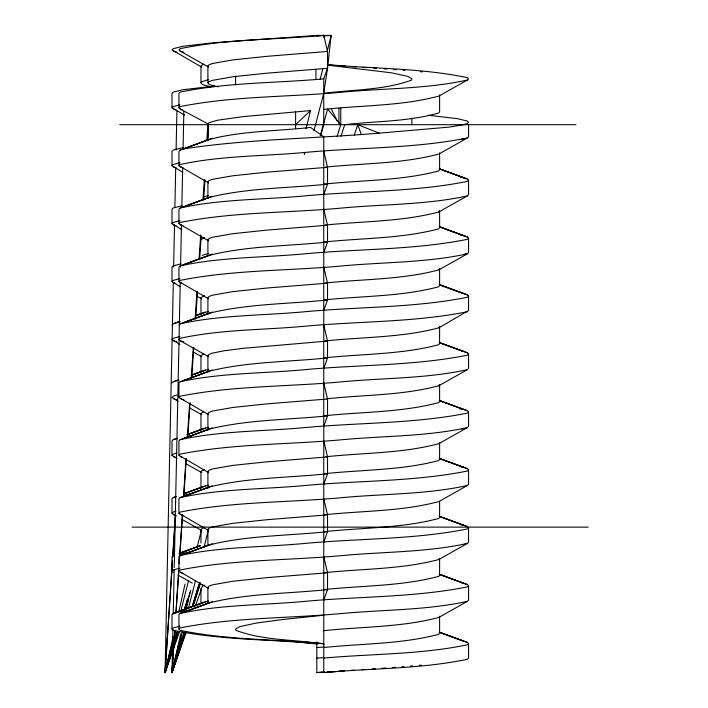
<?xml version="1.0" encoding="UTF-8"?>
<svg xmlns="http://www.w3.org/2000/svg" width="708" height="708" viewBox="0 0 708 708"><rect width="100%" height="100%" fill="white"/><g stroke="black" fill="none" stroke-linecap="round" stroke-linejoin="round"><path stroke-width="1.06" d="M173.301 282.581L165.07 672.6L179.389 631.872M173.628 267.111L174.513 225.126M174.885 207.444L175.726 167.672M176.097 149.999L176.912 111.324M172.92 629.509L172.009 672.6L185.956 632.908M173.248 614.04L174.177 569.843M174.221 567.639L180.239 282.581M180.567 267.111L181.452 225.126M181.823 207.444L182.664 167.672M183.062 148.892L183.85 111.324M172.425 560.161L165.07 672.547L172.548 650.546M172.637 556.86L175.398 514.92M175.903 613.048L178.655 571.135M179.159 563.418L182.337 514.92M183.54 496.264L186.018 458.695M187.434 436.765L189.629 403.587M191.257 378.373L193.319 347.363M195.143 318.874L197.001 291.147M199.037 259.376L200.683 234.932M202.931 199.886L204.293 179.814M206.825 140.388L207.904 123.856L209.143 122.652L217.445 120.236L243.171 116.616L310.511 110.59L306.015 128.821M172.371 563.462L165.07 672.6L178.115 631.536M172.814 556.877L175.619 514.955M175.991 613.066L178.797 571.179M179.752 556.877L182.558 514.955M183.806 496.29L186.319 458.731M187.788 436.809L190.071 402.657M191.7 378.258L193.753 347.584M195.673 318.945L197.452 292.271M199.656 259.455L201.214 236.047M203.638 199.975L204.975 179.823M207.612 140.485L208.524 126.909M323.972 37.595L324.211 35.4L316.591 36.002M313.954 130.732L323.751 93.323L327.53 68.304L331.149 35.4L316.812 35.4L214.418 42.639L183.027 46.259L173.239 48.675L172 49.879L201.709 67.145M173.115 636.961L165.088 672.547L171.725 651.475M178.947 611.075L185.036 584.118M180.779 633.722L172.026 672.547L174.752 630.66L172.009 672.6L185.523 632.74M186.372 608.915L188.567 599.216M189.054 597.056L190.027 592.738M171.062 647.838L165.088 672.547L177.894 631.394M178.779 644.616L172.026 672.547L184.726 632.589M171.159 647.882L165.088 672.547L168.318 662.042M178.894 644.661L172.026 672.547L176.345 658.847M320.166 79.376L322.839 68.649M327.131 51.489L331.149 35.4L323.529 36.002M179.912 641.483L172.009 672.6L176.239 658.874L172.009 672.6L182.407 631.881M173.009 641.51L165.088 672.547L168.309 661.971M173.832 638.306L175.743 630.81M180.664 611.553L188.585 580.516M197.063 547.337L201.435 530.221M188.425 608.34L195.523 580.516M204.001 547.337L208.373 530.221M304.307 154.601L304.847 152.459C358.876 147.388 414.021 148.662 467.324 137.972L468.563 136.768L468.563 124.697M167.327 663.989L165.07 672.6L167.646 664.139M175.38 659.714L172.009 672.6L176.221 658.803M167.424 664.077L165.07 672.6L171.885 645.776L165.088 672.547L167.539 664.104M320.246 135.732L327.6 109.103L340.752 124.697L337.176 136.317M167.433 664.069L165.07 672.6L170.486 653.466M320.804 135.361L323.751 124.697L323.751 78.845L327.53 68.304L327.53 51.454L323.751 35.4C275.978 39.745 227.241 38.896 180.177 48.675L178.938 49.879L180.177 51.091L208.648 67.145L207.904 65.933L209.143 64.729L212.338 63.525L232.994 59.906L267.465 56.277L327.53 51.454M176.823 655.59L172.009 672.6L175.717 659.856M178.027 651.333L178.929 648.147M169.708 656.67L171.248 651.36M175.885 635.439L176.814 632.253M178.186 651.36L180.354 643.935M180.974 641.811L182.514 636.501M174.734 640.873L176.345 635.58M169.929 656.688L171.54 651.404M174.124 642.944L177.345 632.368M184.452 609.101L186.062 603.818M186.708 601.703L187.682 598.525M179.743 647.218L180.708 644.041L178.513 651.484M182.965 636.634L184.257 632.403M178.478 651.404L184.284 632.368M192.355 605.933L198.815 584.781M169.947 656.767L171.575 651.484M174.177 643.041L177.425 632.483M184.576 609.261L187.832 598.702M181.434 641.988L184.363 632.483M192.488 606.092L199.647 582.87M184.469 610.296L190.709 590.242M174.372 643.094L177.708 632.51M184.992 609.384L188.328 598.8M178.646 651.528L180.991 644.103M181.637 642.041L184.646 632.51M192.93 606.216L200.249 582.994M341.017 136.29L344.672 124.697C375.983 120.997 408.463 121.776 438.854 112.953L439.597 111.749L439.597 94.899M185.142 609.42L188.496 598.888M193.089 606.26L200.453 583.091M173.256 648.448L177.522 635.881M354.257 135.175L357.805 124.697L379.169 133.148L449.164 127.113L463.625 124.697L467.324 123.493L468.563 122.289L467.324 121.077L457.545 118.67L428.234 115.245M195.479 605.844L202.824 584.932M323.751 194.691L327.53 184.151L327.53 167.3L323.751 151.246M323.751 252.614L327.53 242.074L327.53 225.224L323.751 209.17M323.751 310.538L327.53 299.997L327.53 283.156L323.751 267.102M323.751 368.47L327.53 357.929L327.53 341.079L323.751 325.025M323.751 426.393L327.53 415.853L327.53 399.002L323.751 382.948M323.751 484.316L327.53 473.776L327.53 456.925L323.751 440.872M323.751 542.24L327.53 531.699L327.53 514.849L323.751 498.795M323.751 600.163L327.53 589.622L327.53 572.772L323.751 556.718M323.751 282.085L323.751 225.224C362.018 221.1 401.569 221.931 438.854 211.958L439.597 210.745L439.597 227.595L438.854 228.799C401.569 238.782 362.018 237.941 323.751 242.074M323.751 340.008L323.751 283.156C362.018 279.023 401.569 279.855 438.854 269.881L439.597 268.668L439.597 285.519L438.854 286.722C401.569 296.705 362.018 295.864 323.751 299.997M323.751 397.931L323.751 341.079C362.018 336.946 401.569 337.787 438.854 327.804L439.597 326.6L439.597 343.442L438.854 344.654C401.569 354.628 362.018 353.796 323.751 357.929M326.937 398.772C364.151 394.728 402.613 395.524 438.854 385.727L439.597 384.524L439.597 401.365L438.854 402.578C401.569 412.552 362.018 411.72 323.751 415.853M467.324 642.404L439.376 632.235L467.324 642.404L468.563 643.607L468.563 658.086L467.324 659.298C420.269 669.078 371.532 668.228 323.751 672.573L323.751 572.772C362.018 568.648 401.569 569.48 438.854 559.506L439.597 558.293L439.597 575.144L438.854 576.347C401.569 586.33 362.018 585.489 323.751 589.622M323.751 630.704C362.018 626.571 401.569 627.403 438.854 617.429L439.597 616.217L439.597 633.067L438.854 634.271C401.569 644.253 362.018 643.413 323.751 647.546M184.717 115.156L172 107.802L173.239 106.598L179.982 104.793M211.214 86.81L204.426 85.199L201.709 83.987L200.966 82.783L202.205 81.579L208.462 79.65M207.904 123.856L180.177 109.014L178.938 107.802L180.177 106.598C233.481 95.907 288.625 97.182 342.654 92.12C384.143 88.279 426.526 88.987 467.324 80.048L468.563 78.845L467.324 77.641C421.658 68.048 374.337 68.844 327.954 64.632M218.153 86.81L211.356 85.199L208.648 83.987L207.904 82.783L209.143 81.579L212.338 80.367L232.994 76.747L267.465 73.128L327.53 68.304M323.751 166.23L323.751 136.768L310.511 127.431C276.784 131.228 242.065 130.803 209.143 139.503L180.177 150.043L178.938 151.246L178.938 165.734L208.648 182.991L207.904 181.788L209.143 180.575L212.338 179.372L232.994 175.752L267.465 172.132L327.53 167.3M182.726 172.292L172 165.734L173.239 164.522L179.982 162.716M178.938 165.734L180.177 164.522C220.976 155.592 263.358 156.3 304.847 152.459M327.53 184.151C288.129 188.213 247.685 187.85 209.143 197.426L180.177 207.966L178.938 209.17L178.938 223.657L208.648 240.915L207.904 239.711L209.143 238.499L212.338 237.295L232.994 233.675L267.465 230.056L327.53 225.224M181.779 229.675L172 223.657L173.239 222.445L179.982 220.639M178.938 223.657L180.177 222.445C233.481 211.763 288.625 213.028 342.654 207.966C384.143 204.125 426.526 204.833 467.324 195.904L468.563 194.691L468.563 180.213L467.324 179.009L439.394 168.84L467.324 179.009M200.966 239.711L204.603 237.596M327.53 242.074C288.129 246.136 247.685 245.773 209.143 255.349L180.177 265.889L178.938 267.102L178.938 281.58L208.648 298.838L207.904 297.634L209.143 296.431L212.338 295.218L232.994 291.599L267.465 287.979L327.53 283.156M179.885 286.536L172 281.58L173.239 280.377L179.982 278.563M178.938 281.58L180.177 280.377C233.481 269.686 288.625 270.96 342.654 265.889C384.143 262.049 426.526 262.756 467.324 253.827L468.563 252.614L468.563 238.136L467.324 236.932L439.394 226.764L467.324 236.932M172 325.025L173.239 323.813L179.451 321.556M178.938 325.025L180.177 323.813L209.143 313.272C247.685 303.697 288.129 304.068 327.53 299.997M172 382.948L173.239 381.745L178.416 379.86M327.53 357.929C288.129 361.992 247.685 361.62 209.143 371.196L180.177 381.745L178.938 382.948L178.938 397.427L208.648 414.693L207.904 413.481L209.143 412.277L212.338 411.074L232.994 407.445L267.465 403.826L327.53 399.002M207.904 372.408L207.904 355.558L209.143 354.354L212.338 353.142L224.374 350.734L243.171 348.318L327.53 341.079M178.938 397.427L180.177 396.223C233.481 385.533 288.625 386.807 342.654 381.745C384.143 377.895 426.526 378.612 467.324 369.673L468.563 368.47L468.563 353.982L467.324 352.779L439.394 342.61L467.324 352.779M177.381 438.163L173.239 439.668L172 440.872L172 455.35L177.035 458.704M327.53 415.853C288.129 419.915 247.685 419.543 209.143 429.128L180.177 439.668L178.938 440.872L178.938 455.35L208.648 472.617L207.904 471.404L209.143 470.2L212.338 468.997L232.994 465.377L267.465 461.758L327.53 456.925M172 455.35L173.239 454.147L176.938 452.943M178.938 455.35L180.177 454.147C233.481 443.456 288.625 444.73 342.654 439.668C384.143 435.827 426.526 436.535 467.324 427.597L468.563 426.393L468.563 411.914L467.324 410.702L439.394 400.542L463.625 409.498L459.572 408.693M468.563 180.213L467.324 181.416C414.021 192.107 358.876 190.833 304.847 195.904C263.358 199.744 220.976 199.037 180.177 207.966M176.345 496.458L173.239 497.591L172 498.795L172 513.282L176.088 516.088M327.53 473.776C288.129 477.838 247.685 477.466 209.143 487.051L180.177 497.591L178.938 498.795L178.938 513.282L208.648 530.54L207.904 529.336L209.143 528.124L212.338 526.92L232.994 523.3L267.465 519.681L327.53 514.849M172 513.282L173.239 512.07L176.009 511.167M178.938 513.282L180.177 512.07C233.481 501.379 288.625 502.653 342.654 497.591C384.143 493.75 426.526 494.458 467.324 485.52L468.563 484.316L468.563 469.838L467.324 468.625L439.394 458.465L467.324 468.625M468.563 238.136L467.324 239.339C414.021 250.03 358.876 248.756 304.847 253.827C263.358 257.668 220.976 256.96 180.177 265.889M173.239 555.514L172 556.718L172 571.206L173.239 572.409M327.53 531.699C288.129 535.761 247.685 535.398 209.143 544.974L180.177 555.514L178.938 556.718L178.938 571.206L208.648 588.463L207.904 587.259L209.143 586.047L212.338 584.843L232.994 581.224L267.465 577.604L327.53 572.772M172 571.206L173.239 569.993L179.982 568.188M178.938 571.206L180.177 569.993C233.481 559.311 288.625 560.577 342.654 555.514C384.143 551.674 426.526 552.382 467.324 543.443L468.563 542.24L468.563 527.761L467.324 526.548L439.394 516.389L467.324 526.548M467.324 294.855L439.376 284.687L467.324 294.855L468.563 296.059L467.324 297.272C414.021 307.953 358.876 306.688 304.847 311.75C263.358 315.591 220.976 314.883 180.177 323.813M438.854 327.804L468.563 310.538L468.563 296.059M208.462 600.968L173.239 613.438L172 614.65L172 629.129L173.239 630.332C220.303 640.112 269.04 639.271 316.812 643.607M327.53 589.622C288.129 593.685 247.685 593.322 209.143 602.897L180.177 613.438L178.938 614.65L178.938 629.129L180.177 630.332C226.887 640.067 275.27 639.236 322.706 643.545M172 629.129L173.239 627.925L179.982 626.111M178.938 629.129L180.177 627.925C233.481 617.234 288.625 618.509 342.654 613.438C384.143 609.597 426.526 610.305 467.324 601.375L468.563 600.163L468.563 585.684L467.324 584.481L439.394 574.312M468.563 353.982L467.324 355.195C414.021 365.886 358.876 364.611 304.847 369.673C263.358 373.514 220.976 372.806 180.177 381.745M468.563 411.914L467.324 413.118C414.021 423.809 358.876 422.534 304.847 427.597C263.358 431.438 220.976 430.729 180.177 439.668M468.563 469.838L467.324 471.041C414.021 481.732 358.876 480.458 304.847 485.52C263.358 489.37 220.976 488.653 180.177 497.591M468.563 527.761L467.324 528.965C414.021 539.655 358.876 538.381 304.847 543.443C263.358 547.293 220.976 546.585 180.177 555.514M468.563 585.684L467.324 586.888C414.021 597.579 358.876 596.304 304.847 601.375C263.358 605.216 220.976 604.508 180.177 613.438M468.563 643.607L467.324 644.82C420.269 654.599 371.532 653.75 323.751 658.086M295.599 124.697L310.511 110.59M467.324 80.048L438.854 96.102C401.569 106.085 362.018 105.244 323.751 109.377M467.324 137.972L438.854 154.025C401.914 163.946 362.726 163.123 324.813 167.23M438.854 211.958L467.324 195.904M438.854 269.881L467.324 253.827L465.138 253.827M438.854 385.727L467.324 369.673M467.324 427.597L438.854 443.651C402.268 453.509 363.443 452.704 325.875 456.775M467.324 485.52L438.854 501.574C401.569 511.557 362.018 510.716 323.751 514.849L323.751 571.701M438.854 559.506L467.324 543.443L465.138 543.443M438.854 617.429L467.324 601.375M203.807 64.127L200.966 65.933L200.966 82.783M203.807 196.824L208.462 195.496M202.205 255.349L208.462 253.42M204.603 295.519L200.966 297.634L200.966 314.485M196.143 315.511L208.462 311.343M203.807 353.752L200.966 355.558L200.966 372.408M192.098 374.93L208.462 369.266M203.807 411.675L200.966 413.481L200.966 430.331M187.045 434.721L208.462 427.19M204.603 469.298L200.966 471.404L200.966 488.255L202.205 487.051L208.462 485.122M204.603 527.221L200.966 529.336L200.966 543.018M202.205 586.047L204.603 585.144M212.338 138.29L180.177 150.043M212.338 196.222L183.876 206.763L209.143 197.426L207.904 198.629L207.904 181.788M212.338 254.145L183.876 264.686L209.143 255.349M178.974 321.857L173.239 323.813M196.249 315.458L205.4 312.069M212.338 312.069L183.876 322.609L209.143 313.272M191.169 375.267L205.4 369.992M212.338 369.992L183.876 380.532L209.143 371.196M187.107 434.694L205.4 427.915M212.338 427.915L183.876 438.456L209.143 429.128M184.053 493.75L205.4 485.838M212.338 485.838L183.876 496.388L209.143 487.051L207.904 488.255L207.904 471.404M178.974 553.559L200.32 545.647M212.338 543.771L183.876 554.311L209.143 544.974M205.4 601.694L173.239 613.438M212.338 601.694L183.876 612.234L209.143 602.897M179.965 321.485L176.938 322.609L179.982 322.007M184.009 493.768L202.205 487.051L183.584 493.821M179.965 553.187L200.178 545.718M202.205 602.897L176.938 612.234L191.399 609.818M196.001 315.538L202.205 313.272M191.859 374.966L202.205 371.196M187.726 434.393L202.205 429.128M179.451 553.258L200.134 545.726M173.239 381.745L178.965 380.134M176.938 395.02L173.239 396.223L172 397.427L177.982 401.312M467.324 311.75C414.021 322.441 358.876 321.166 304.847 326.229C263.358 330.07 220.976 329.362 180.177 338.3L178.938 339.504L180.177 340.707L208.648 356.761L207.904 355.558M173.239 439.668L176.938 438.456M173.239 497.591L176.009 496.689M183.027 147.627L173.239 150.043L172 151.246L172 165.734M182.009 205.754L173.239 207.966L172 209.17L172 223.657M181 263.88L173.239 265.889L172 267.102L172 281.58M179.982 336.486L173.239 338.3L172 339.504L179.885 344.46M179.982 553.709L190.355 552.045M187.213 436.65L191.399 436.048M184.071 495.025L190.355 494.122M339.955 671.255L344.026 670.812M214.418 86.084L183.027 89.704L173.239 92.12L172 93.323L172 107.802M419.207 665.334L421.295 665.131M323.751 78.845C275.978 83.181 227.241 82.34 180.177 92.12L178.938 93.323L178.938 107.802M410.445 666.069L412.64 665.892M323.751 93.323C352.903 89.491 383.931 90.332 411.64 80.048L411.906 78.845L407.941 76.429L391.435 72.809L327.388 65.127M323.529 615.252L282.881 619.473L256.066 623.093L239.561 626.713L235.596 629.129L235.87 630.332C263.73 640.802 294.997 639.43 324.246 644.05M316.812 641.97L316.812 672.573L324.406 671.972M327.654 671.706L329.822 671.538M323.751 672.573L336.76 671.538M392.374 667.502L395.515 667.263M401.817 666.777L403.923 666.617M323.751 184.151C362.018 180.018 401.569 180.859 438.854 170.876L439.597 169.672L439.597 152.822M323.751 473.776C362.018 469.643 401.569 470.484 438.854 460.501L439.597 459.297L439.597 442.447M323.751 531.699C362.018 527.566 401.569 528.407 438.854 518.424L439.597 517.221L439.597 501.423M316.812 647.546L324.255 647.024M372.231 668.954L375.417 668.724M381.789 668.272L386.037 667.971M207.904 124.697L207.904 140.706L209.143 139.503L183.876 148.839C248.473 139.034 314.131 138.618 379.169 133.148M361.682 669.662L364.841 669.449M338.99 671.149L344.46 670.795M351.018 670.37L354.292 670.157M316.812 658.086L324.167 657.617M316.812 672.573L324.167 672.104M328.362 671.83L332.565 671.565M119.767 124.697L575.958 124.697M461.439 139.184L463.625 139.184M461.439 428.809L463.625 428.809M132.042 527.133L588.233 527.133M330.468 65.233L334.663 65.499M341.176 65.924L345.548 66.207M352.106 66.632L356.407 66.915M362.735 67.34L366.956 67.632M373.293 68.056L376.479 68.287M383.913 68.809L387.099 69.039M393.418 69.508L396.569 69.756M402.87 70.234L404.967 70.393M420.251 71.703L422.331 71.906M317.308 644.05L290.422 641.191M282.881 640.351L285.041 640.59M460.589 177.195L463.625 177.797L439.234 168.761M460.589 235.118L463.625 235.72L439.234 226.684M461.598 351.168L463.625 351.575L439.234 342.539M460.589 466.82L463.625 467.422L439.234 458.386M460.589 524.743L463.625 525.345L439.234 516.309M461.598 582.87L467.324 584.481M180.177 51.091L183.876 52.295M173.239 51.091L176.938 52.295M180.177 109.014L182.027 109.616M173.239 109.014L176.009 109.917M180.177 166.938L182.947 167.84M173.239 166.938L176.009 167.84M180.177 224.861L182.947 225.763M173.239 224.861L176.009 225.763M180.177 282.784L182.027 283.386M173.239 282.784L175.088 283.386M464.554 409.799L467.324 410.702M180.177 340.707L183.876 341.92M173.239 340.707L176.938 341.92M180.177 398.639L183.876 399.843M173.239 398.639L176.938 399.843M180.177 456.563L182.027 457.164M173.239 456.563L176.009 457.465M180.177 514.486L182.947 515.389M173.239 514.486L176.009 515.389M180.177 572.409L182.947 573.312M439.376 574.312L463.625 583.268L439.234 574.232M439.234 284.616L463.625 293.643M439.234 400.462L463.625 409.498M439.234 632.155L463.625 641.191M196.966 296.165L201.709 298.838M193.169 351.947L201.709 356.761M189.372 407.737L201.709 414.693M185.576 463.519L201.709 472.617M181.779 519.3L201.709 530.54M177.982 575.082L192.222 583.109M331.344 109.014L337.035 120.776M357.805 124.697L361.23 134.352M411.906 118.148L411.906 124.697M340.752 108.174L340.752 124.697M338.928 108.412L338.928 123.617M323.751 167.3L323.751 224.162M323.751 399.002L323.751 455.855M323.751 456.925L323.751 513.778M315.918 69.393L315.918 79.234M295.599 111.793L295.599 128.644M235.596 76.11L235.596 84.854M207.904 65.933L207.904 82.783M207.904 239.711L207.904 255.508M207.904 297.634L207.904 314.485M207.904 413.481L207.904 430.331M207.904 529.336L207.904 545.125M207.904 587.259L207.904 603.048M200.966 588.313L200.966 603.048M168.026 660.75L165.088 672.538L168.035 660.741M169.628 654.316L168.557 658.599L169.637 654.307M176.566 654.316L172.026 672.538L176.575 654.307M175.54 659.821L172.009 672.6L175.549 659.812"/></g></svg>
